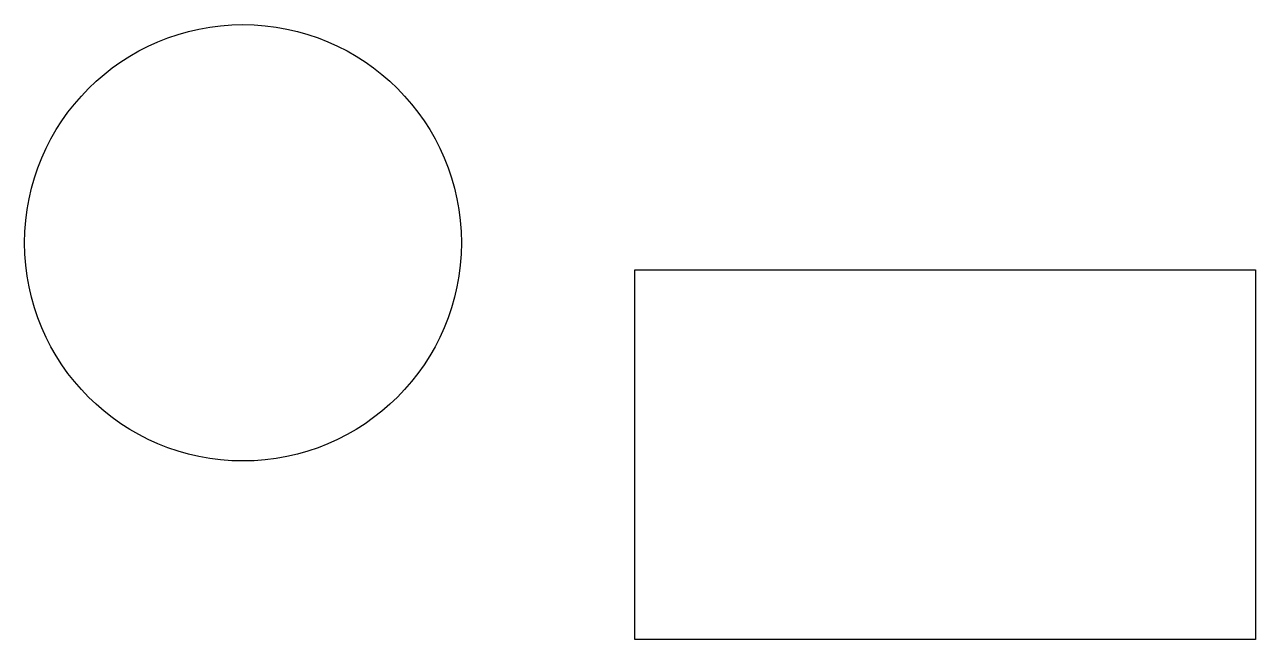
# Paper-space layout 'Layout1' of a CAD drawing. Extents: x 0.74 to 8.76, y 1.02 to 5.03.
import ezdxf

# ---------------------------------------------------------------- set-up
doc = ezdxf.new("R2010")
doc.units = 0
doc.layers.get('0').update_dxf_attribs({"linetype": 'CONTINUOUS'})

psp = doc.layouts.get("Layout1")

# ---------------------------------------------------------------- linework, layer by layer
at = {"color": 1}
psp.add_lwpolyline([(4.7162, 3.4322), (8.7594, 3.4322), (8.7594, 1.0227), (4.7162, 1.0227)], close=True, dxfattribs=at)
psp.add_circle((2.1625, 3.6093), 1.423, dxfattribs=at)

doc.saveas('drawing.dxf')
